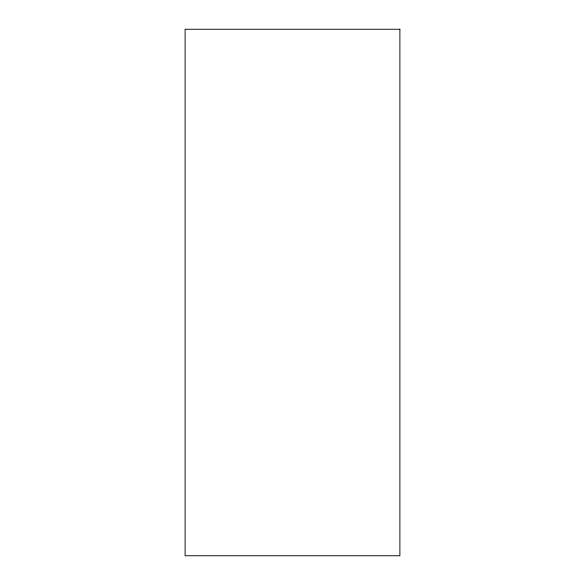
<?xml version="1.0" encoding="UTF-8"?>
<svg xmlns="http://www.w3.org/2000/svg" width="585" height="585" viewBox="0 0 585 585"><rect width="100%" height="100%" fill="white"/><g stroke="black" fill="none" stroke-linecap="round" stroke-linejoin="round"><path stroke-width="0.88" d="M399.891 29.25L185.109 29.25L185.109 555.75L399.891 555.75L399.891 29.25"/></g></svg>
